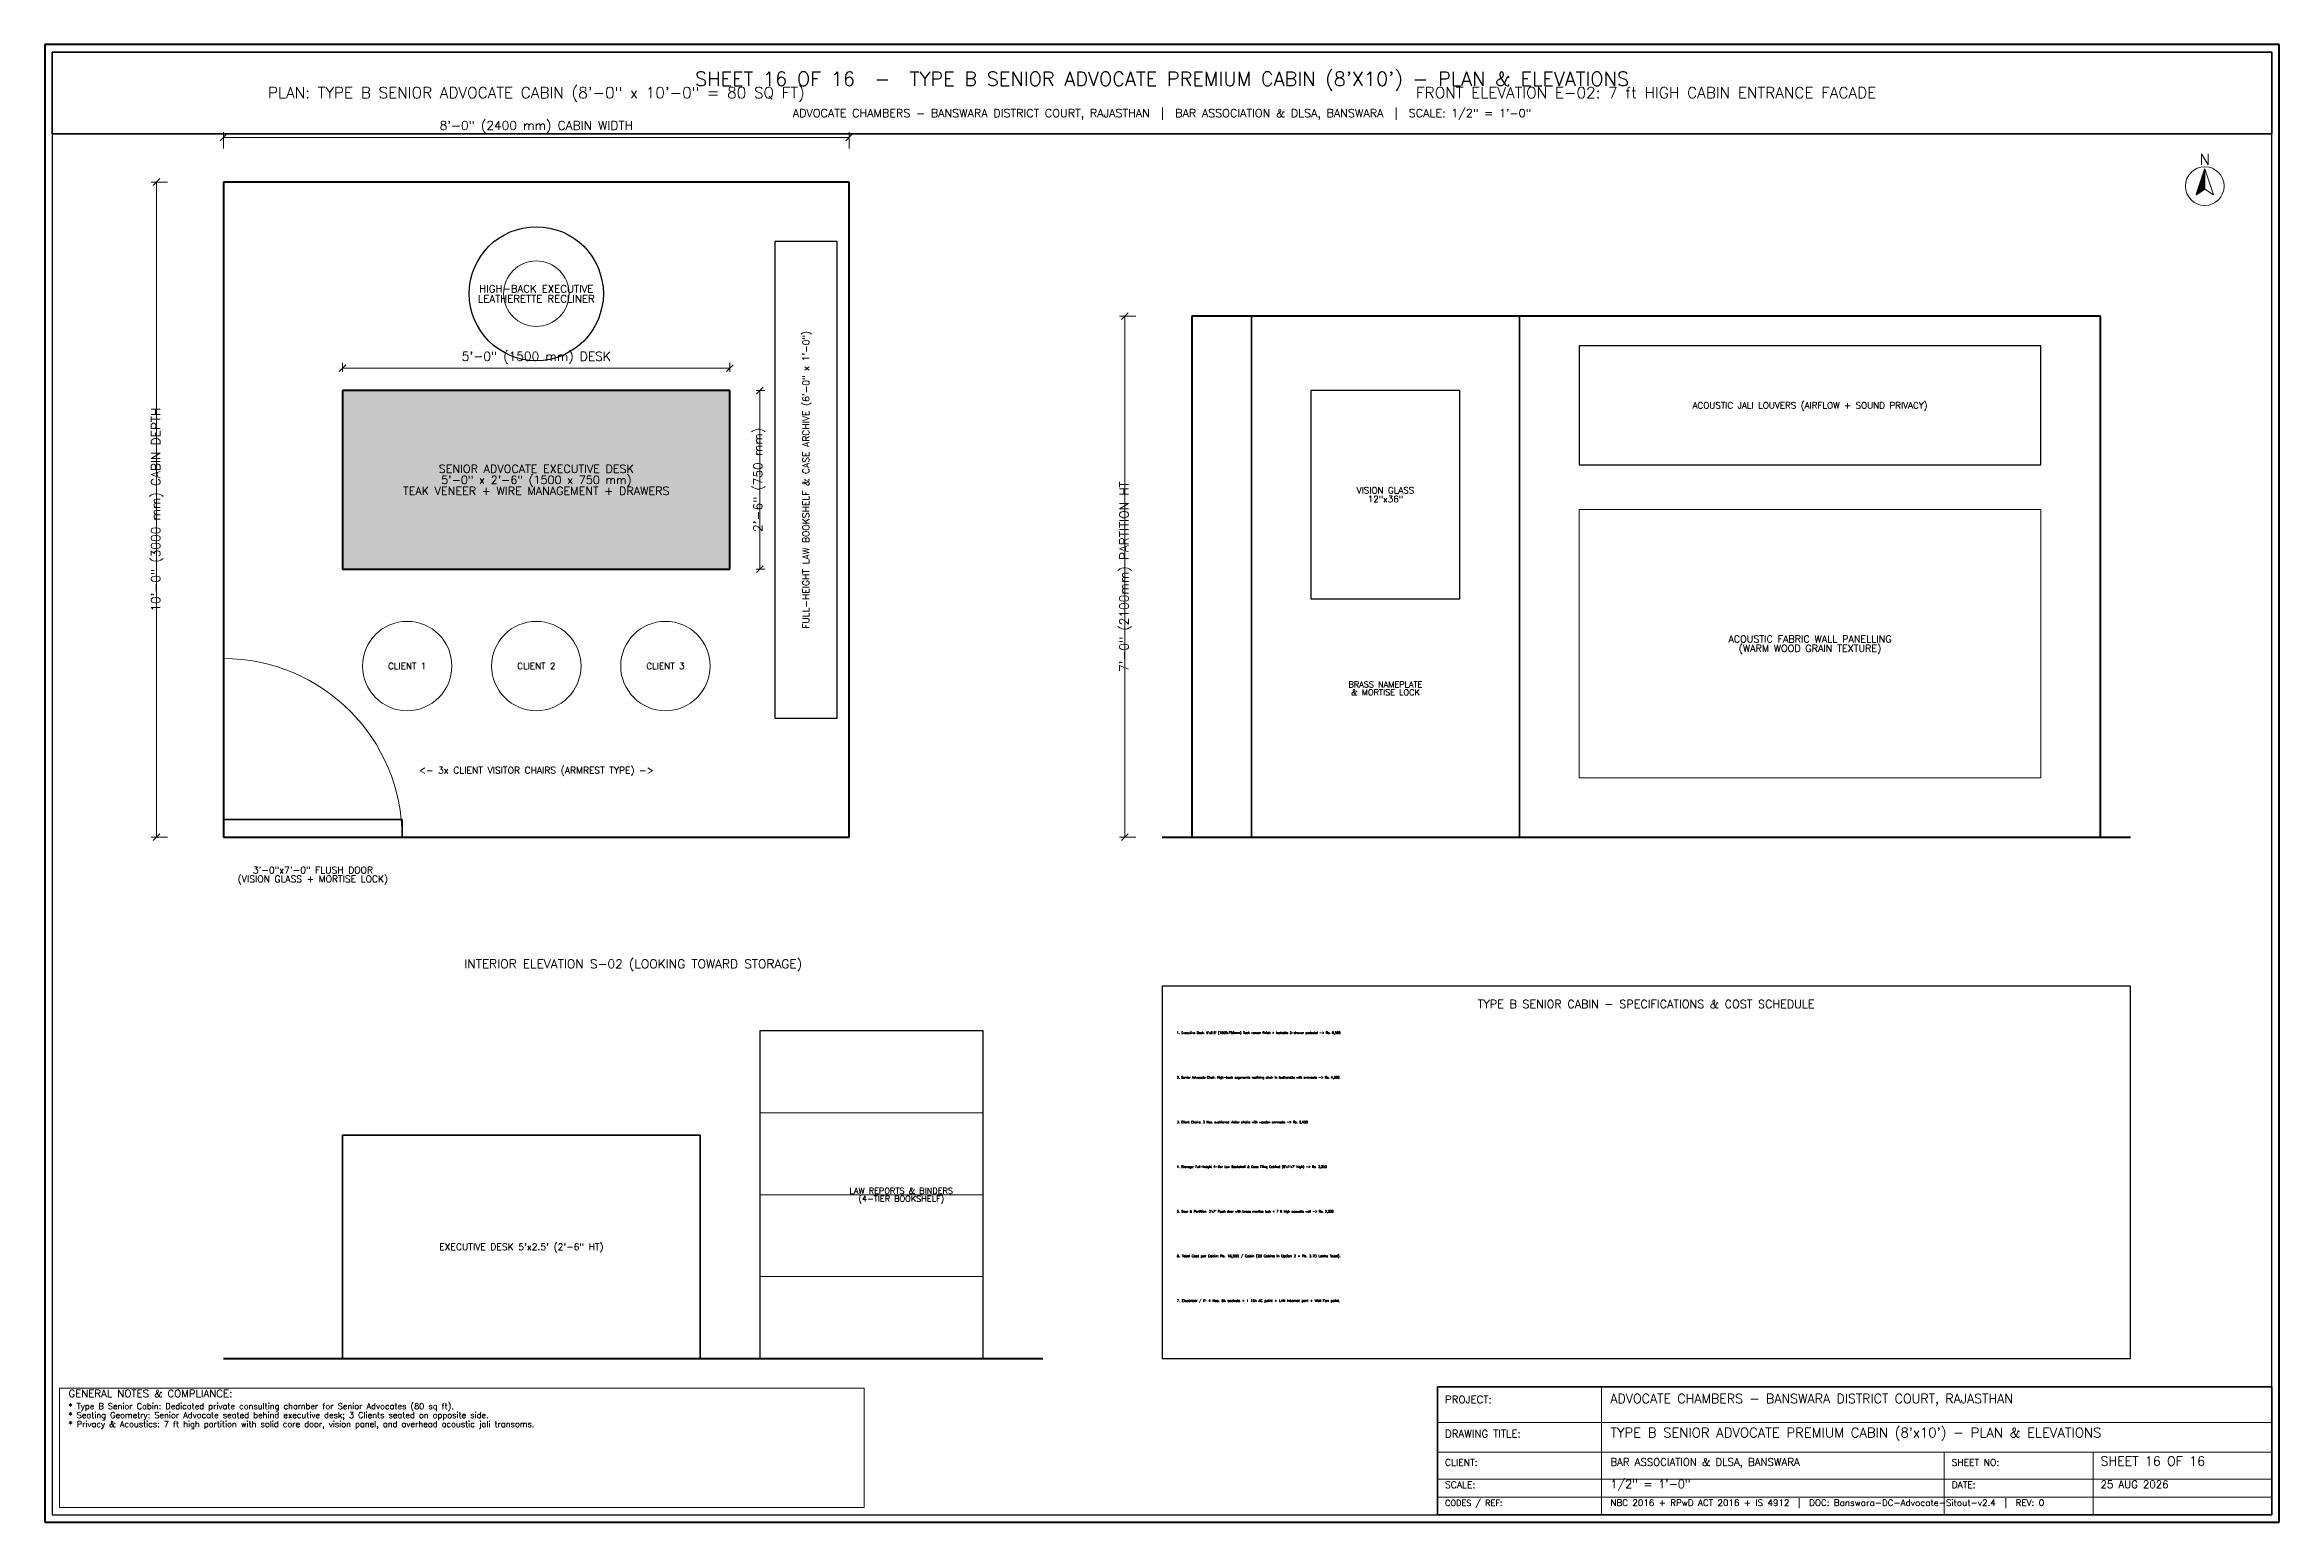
# Model space of a CAD drawing. Header units: inches. Extents: x 0 to 1800, y 0 to 1191.
import ezdxf
from ezdxf.enums import TextEntityAlignment as Align

# ---------------------------------------------------------------- set-up
doc = ezdxf.new("R2010")
doc.units = ezdxf.units.IN
doc.header["$MEASUREMENT"] = 0
for name, color, linetype in [('A-DIM', 4, 'Continuous'), ('A-DOOR', 2, 'Continuous'), ('A-FURN', 1, 'Continuous'), ('A-HATCH', 8, 'Continuous'), ('A-JALI', 6, 'Continuous'), ('A-SECT-CUT', 1, 'Continuous'), ('A-TEXT', 7, 'Continuous'), ('A-TEXT-TTL', 7, 'Continuous'), ('A-TTLB', 7, 'Continuous'), ('A-WALL', 7, 'Continuous'), ('A-WINDOW', 4, 'Continuous')]:
    doc.layers.add(name, color=color, linetype=linetype)
doc.styles.add('SIMPLEX', font='simplex.shx')

msp = doc.modelspace()

# ---------------------------------------------------------------- hatches: boundary and pattern name
at = {"layer": 'A-HATCH'}
h = msp.add_hatch(dxfattribs=at)
h.set_pattern_fill('SOLID')
h.paths.add_polyline_path([(240, 768), (552, 768), (552, 912), (240, 912)])
at = {"layer": 'A-TTLB'}
h = msp.add_hatch(dxfattribs=at)
h.set_pattern_fill('SOLID')
h.paths.add_polyline_path([(1740, 1090.7), (1733, 1069.6), (1740, 1074.3)])

# ---------------------------------------------------------------- linework, layer by layer
at = {"layer": 'A-DIM', "lineweight": 30}
for p, q in [((141.3, 1113.3), (146.7, 1118.7)), ((645.3, 1113.3), (650.7, 1118.7)), ((87.3, 1077.3), (92.7, 1082.7)), ((867.3, 969.3), (872.7, 974.7)), ((237.3, 927.3), (242.7, 932.7)), ((549.3, 927.3), (554.7, 932.7)), ((573.3, 909.3), (578.7, 914.7)), ((573.3, 765.3), (578.7, 770.7)), ((87.3, 549.3), (92.7, 554.7)), ((867.3, 549.3), (872.7, 554.7))]:
    msp.add_line(p, q, dxfattribs=at)
at = {"layer": 'A-DIM', "lineweight": 13}
for p, q in [((144, 1107), (144, 1120.2)), ((648, 1107), (648, 1120.2)), ((99, 1080), (85.8, 1080)), ((879, 972), (865.8, 972)), ((240, 927), (240, 934.2)), ((552, 927), (552, 934.2)), ((573, 912), (580.2, 912)), ((573, 768), (580.2, 768)), ((99, 552), (85.8, 552)), ((879, 552), (865.8, 552))]:
    msp.add_line(p, q, dxfattribs=at)
at = {"layer": 'A-DIM', "lineweight": 18}
for p, q in [((144, 1116), (648, 1116)), ((90, 552), (90, 1080)), ((870, 552), (870, 972)), ((240, 930), (552, 930)), ((576, 768), (576, 912))]:
    msp.add_line(p, q, dxfattribs=at)
at = {"layer": 'A-DOOR', "lineweight": 35}
for p, q in [((1188, 972), (972, 972)), ((972, 972), (972, 552)), ((1188, 552), (1188, 972)), ((288, 566.4), (144, 566.4)), ((144, 566.4), (144, 552)), ((288, 552), (288, 566.4)), ((144, 552), (288, 552)), ((972, 552), (1188, 552))]:
    msp.add_line(p, q, dxfattribs=at)
at = {"layer": 'A-DOOR', "lineweight": 20}
msp.add_arc((144, 552), 144, 0, 90, dxfattribs=at)
at = {"layer": 'A-FURN', "lineweight": 30}
for p, q in [((638.4, 1032), (588, 1032)), ((588, 1032), (588, 648)), ((638.4, 648), (638.4, 1032)), ((588, 648), (638.4, 648)), ((756, 396), (576, 396)), ((576, 396), (576, 132)), ((756, 132), (756, 396)), ((576, 132), (756, 132))]:
    msp.add_line(p, q, dxfattribs=at)
at = {"layer": 'A-FURN', "lineweight": 40}
for p, q in [((552, 912), (240, 912)), ((240, 912), (240, 768)), ((552, 768), (552, 912)), ((240, 768), (552, 768))]:
    msp.add_line(p, q, dxfattribs=at)
at = {"layer": 'A-FURN', "lineweight": 18}
for p, q in [((576, 330), (756, 330)), ((576, 264), (756, 264)), ((576, 198), (756, 198))]:
    msp.add_line(p, q, dxfattribs=at)
at = {"layer": 'A-FURN', "lineweight": 35}
for p, q in [((528, 312), (240, 312)), ((240, 312), (240, 132)), ((528, 132), (528, 312)), ((240, 132), (528, 132))]:
    msp.add_line(p, q, dxfattribs=at)
at = {"layer": 'A-FURN', "lineweight": 30}
msp.add_circle((396, 990), 54, dxfattribs=at)
at = {"layer": 'A-FURN', "lineweight": 15}
msp.add_circle((396, 990), 26.4, dxfattribs=at)
at = {"layer": 'A-FURN', "lineweight": 20}
for centre in [(292, 690), (396, 690), (500, 690)]:
    msp.add_circle(centre, 36, dxfattribs=at)
at = {"layer": 'A-JALI', "lineweight": 25}
for p, q in [((1608, 948), (1236, 948)), ((1236, 948), (1236, 852)), ((1608, 852), (1608, 948)), ((1236, 852), (1608, 852))]:
    msp.add_line(p, q, dxfattribs=at)
at = {"layer": 'A-SECT-CUT', "lineweight": 50}
for p, q in [((900, 552), (1680, 552)), ((144, 132), (804, 132))]:
    msp.add_line(p, q, dxfattribs=at)
at = {"layer": 'A-TTLB', "lineweight": 50}
for p, q in [((1800, 1190.7), (0, 1190.7)), ((0, 1190.7), (0, 0)), ((1800, 0), (1800, 1190.7)), ((0, 0), (1800, 0))]:
    msp.add_line(p, q, dxfattribs=at)
at = {"layer": 'A-TTLB', "lineweight": 25}
for p, q in [((1794, 1184.7), (6, 1184.7)), ((6, 1184.7), (6, 6)), ((1794, 6), (1794, 1184.7)), ((6, 6), (1794, 6))]:
    msp.add_line(p, q, dxfattribs=at)
at = {"layer": 'A-TTLB', "lineweight": 35}
for p, q in [((1794, 1184.7), (6, 1184.7)), ((6, 1184.7), (6, 1118.7)), ((1794, 1118.7), (1794, 1184.7)), ((6, 1118.7), (1794, 1118.7)), ((1794, 109.2), (1122, 109.2)), ((1122, 109.2), (1122, 6)), ((1794, 6), (1794, 109.2)), ((1122, 6), (1794, 6))]:
    msp.add_line(p, q, dxfattribs=at)
at = {"layer": 'A-TTLB', "lineweight": 20}
for p, q in [((1740, 1090.7), (1747, 1069.6)), ((1747, 1069.6), (1740, 1074.3)), ((660, 108), (12, 108)), ((12, 108), (12, 12)), ((660, 12), (660, 108)), ((1254, 6), (1254, 109.2)), ((1122, 80.4), (1794, 80.4)), ((1122, 56.4), (1794, 56.4)), ((1530, 6), (1530, 56.4)), ((1650, 6), (1650, 56.4)), ((1122, 34.8), (1794, 34.8)), ((1122, 20.4), (1794, 20.4)), ((12, 12), (660, 12))]:
    msp.add_line(p, q, dxfattribs=at)
at = {"layer": 'A-TTLB', "lineweight": 30}
for p, q in [((1680, 432), (900, 432)), ((900, 432), (900, 132)), ((1680, 132), (1680, 432)), ((900, 132), (1680, 132))]:
    msp.add_line(p, q, dxfattribs=at)
at = {"layer": 'A-TTLB', "lineweight": 20}
msp.add_circle((1740, 1076.7), 15.6, dxfattribs=at)
at = {"layer": 'A-WALL', "lineweight": 50}
for p, q in [((648, 1080), (144, 1080)), ((144, 1080), (144, 552)), ((648, 552), (648, 1080)), ((144, 552), (648, 552))]:
    msp.add_line(p, q, dxfattribs=at)
at = {"layer": 'A-WALL', "lineweight": 40}
for p, q in [((1656, 972), (924, 972)), ((924, 972), (924, 552)), ((1656, 552), (1656, 972)), ((924, 552), (1656, 552))]:
    msp.add_line(p, q, dxfattribs=at)
at = {"layer": 'A-WALL', "lineweight": 20}
for p, q in [((1608, 816), (1236, 816)), ((1236, 816), (1236, 600)), ((1608, 600), (1608, 816)), ((1236, 600), (1608, 600))]:
    msp.add_line(p, q, dxfattribs=at)
at = {"layer": 'A-WINDOW', "lineweight": 25}
for p, q in [((1140, 912), (1020, 912)), ((1020, 912), (1020, 744)), ((1140, 744), (1140, 912)), ((1020, 744), (1140, 744))]:
    msp.add_line(p, q, dxfattribs=at)

# ---------------------------------------------------------------- texts
at = {"layer": 'A-DIM', "style": 'SIMPLEX'}
for s, p in [('8\'-0" (2400 mm) CABIN WIDTH', (396, 1119.8)), ('5\'-0" (1500 mm) DESK', (396, 933.8))]:
    msp.add_text(s, height=7.2, dxfattribs=at).set_placement(p, align=Align.BOTTOM_CENTER)
for s, p in [('10\'-0" (3000 mm) CABIN DEPTH', (85.8, 816)), ('7\'-0" (2100mm) PARTITION HT', (865.8, 762))]:
    msp.add_text(s, height=7.2, rotation=90, dxfattribs=at).set_placement(p, align=Align.TOP_CENTER)
msp.add_text('2\'-6" (750 mm)', height=7.2, rotation=90, dxfattribs=at).set_placement((580.2, 840), align=Align.BOTTOM_CENTER)
msp.add_text('<- 3x CLIENT VISITOR CHAIRS (ARMREST TYPE) ->', height=5.4, dxfattribs=at).set_placement((396, 606), align=Align.MIDDLE_CENTER)
at = {"layer": 'A-DOOR', "style": 'SIMPLEX'}
for s, height, p in [('BRASS NAMEPLATE', 4.8, (1080, 675.2)), ('& MORTISE LOCK', 4.8, (1080, 668.8)), ('(VISION GLASS + MORTISE LOCK)', 5.4, (216, 518.4)), ('3\'-0"x7\'-0" FLUSH DOOR', 5.4, (216, 525.6))]:
    msp.add_text(s, height=height, dxfattribs=at).set_placement(p, align=Align.MIDDLE_CENTER)
at = {"layer": 'A-FURN', "style": 'SIMPLEX'}
msp.add_text('FULL-HEIGHT LAW BOOKSHELF & CASE ARCHIVE (6\'-0" x 1\'-0")', height=5.4, rotation=90, dxfattribs=at).set_placement((613.2, 840), align=Align.MIDDLE_CENTER)
for s, height, p in [('SENIOR ADVOCATE EXECUTIVE DESK', 6.6, (396, 848.9)), ('TEAK VENEER + WIRE MANAGEMENT + DRAWERS', 6.6, (396, 831.1)), ('5\'-0" x 2\'-6" (1500 x 750 mm)', 6.6, (396, 840)), ('CLIENT 1', 5.16, (292, 690)), ('CLIENT 2', 5.16, (396, 690)), ('CLIENT 3', 5.16, (500, 690)), ('LAW REPORTS & BINDERS', 4.8, (690, 267.2)), ('(4-TIER BOOKSHELF)', 4.8, (690, 260.8)), ('EXECUTIVE DESK 5\'x2.5\' (2\'-6" HT)', 5.4, (384, 222))]:
    msp.add_text(s, height=height, dxfattribs=at).set_placement(p, align=Align.MIDDLE_CENTER)
at = {"layer": 'A-JALI', "style": 'SIMPLEX'}
msp.add_text('ACOUSTIC JALI LOUVERS (AIRFLOW + SOUND PRIVACY)', height=5.16, dxfattribs=at).set_placement((1422, 900), align=Align.MIDDLE_CENTER)
at = {"layer": 'A-TEXT', "style": 'SIMPLEX'}
for s, height, p in [("1. Executive Desk: 5'x2.5' (1500x750mm) Teak veneer finish + lockable 3-drawer pedestal -> Rs. 6,500", 1.8, (912, 393.6)), ('2. Senior Advocate Chair: High-back ergonomic reclining chair in leatherette with armrests -> Rs. 4,200', 1.8, (912, 357.6)), ('3. Client Chairs: 3 Nos. cushioned visitor chairs with wooden armrests -> Rs. 2,400', 1.8, (912, 321.6)), ("4. Storage: Full-height 4-tier Law Bookshelf & Case Filing Cabinet (6'x1'x7' high) -> Rs. 3,200", 1.8, (912, 285.6)), ("5. Door & Partition: 3'x7' Flush door with brass mortise lock + 7 ft high acoustic wall -> Rs. 2,200", 1.8, (912, 249.6)), ('* Type B Senior Cabin: Dedicated private consulting chamber for Senior Advocates (80 sq ft).', 4.8, (19.2, 91.2)), ('* Seating Geometry: Senior Advocate seated behind executive desk; 3 Clients seated on opposite side.', 4.8, (19.2, 84)), ('* Privacy & Acoustics: 7 ft high partition with solid core door, vision panel, and overhead acoustic jali transoms.', 4.8, (19.2, 76.8)), ('BAR ASSOCIATION & DLSA, BANSWARA', 6, (1261.2, 45.6)), ('NBC 2016 + RPwD ACT 2016 + IS 4912  |  DOC: Banswara-DC-Advocate-Sitout-v2.4  |  REV: 0', 5.16, (1261.2, 13.2)), ('1/2" = 1\'-0"', 6.6, (1261.2, 27.6)), ('25 AUG 2026', 6, (1656, 27.6))]:
    msp.add_text(s, height=height, dxfattribs=at).set_placement(p)
at = {"layer": 'A-TEXT-TTL', "style": 'SIMPLEX'}
for s, height, p in [("SHEET 16 OF 16  -  TYPE B SENIOR ADVOCATE PREMIUM CABIN (8'X10') - PLAN & ELEVATIONS", 11.4, (900, 1163.1)), ('PLAN: TYPE B SENIOR ADVOCATE CABIN (8\'-0" x 10\'-0" = 80 SQ FT)', 9, (396, 1152)), ('FRONT ELEVATION E-02: 7 ft HIGH CABIN ENTRANCE FACADE', 9, (1290, 1152)), ('ADVOCATE CHAMBERS - BANSWARA DISTRICT COURT, RAJASTHAN  |  BAR ASSOCIATION & DLSA, BANSWARA  |  SCALE: 1/2" = 1\'-0"', 6.6, (900, 1135.5)), ('N', 9, (1740, 1098.3)), ('HIGH-BACK EXECUTIVE', 6, (396, 994)), ('LEATHERETTE RECLINER', 6, (396, 985.9)), ('INTERIOR ELEVATION S-02 (LOOKING TOWARD STORAGE)', 7.2, (474, 450)), ('TYPE B SENIOR CABIN - SPECIFICATIONS & COST SCHEDULE', 6.6, (1290, 417.6))]:
    msp.add_text(s, height=height, dxfattribs=at).set_placement(p, align=Align.MIDDLE_CENTER)
for s, height, p in [('6. Total Cost per Cabin: Rs. 18,500 / Cabin (20 Cabins in Option 2 = Rs. 3.70 Lakhs Total).', 2.04, (912, 213.6)), ('7. Electrical / IT: 4 Nos. 6A sockets + 1 16A AC point + LAN Internet port + Wall Fan point.', 2.04, (912, 177.6)), ('GENERAL NOTES & COMPLIANCE:', 6, (19.2, 100.8)), ('PROJECT:', 6, (1128, 96)), ('ADVOCATE CHAMBERS - BANSWARA DISTRICT COURT, RAJASTHAN', 7.44, (1261.2, 96)), ('DRAWING TITLE:', 6, (1128, 68.4)), ("TYPE B SENIOR ADVOCATE PREMIUM CABIN (8'x10') - PLAN & ELEVATIONS", 7.8, (1261.2, 68.4)), ('CLIENT:', 5.4, (1128, 45.6)), ('SHEET NO:', 5.4, (1536, 45.6)), ('SHEET 16 OF 16', 7.44, (1656, 45.6)), ('CODES / REF:', 4.8, (1128, 13.2)), ('SCALE:', 5.4, (1128, 27.6)), ('DATE:', 5.4, (1536, 27.6))]:
    msp.add_text(s, height=height, dxfattribs=at).set_placement(p)
at = {"layer": 'A-WALL', "style": 'SIMPLEX'}
for s, p in [('ACOUSTIC FABRIC WALL PANELLING', (1422, 711.8)), ('(WARM WOOD GRAIN TEXTURE)', (1422, 704.2))]:
    msp.add_text(s, height=5.64, dxfattribs=at).set_placement(p, align=Align.MIDDLE_CENTER)
at = {"layer": 'A-WINDOW', "style": 'SIMPLEX'}
for s, p in [('VISION GLASS', (1080, 831.5)), ('12"x36"', (1080, 824.5))]:
    msp.add_text(s, height=5.16, dxfattribs=at).set_placement(p, align=Align.MIDDLE_CENTER)

doc.saveas('drawing.dxf')
